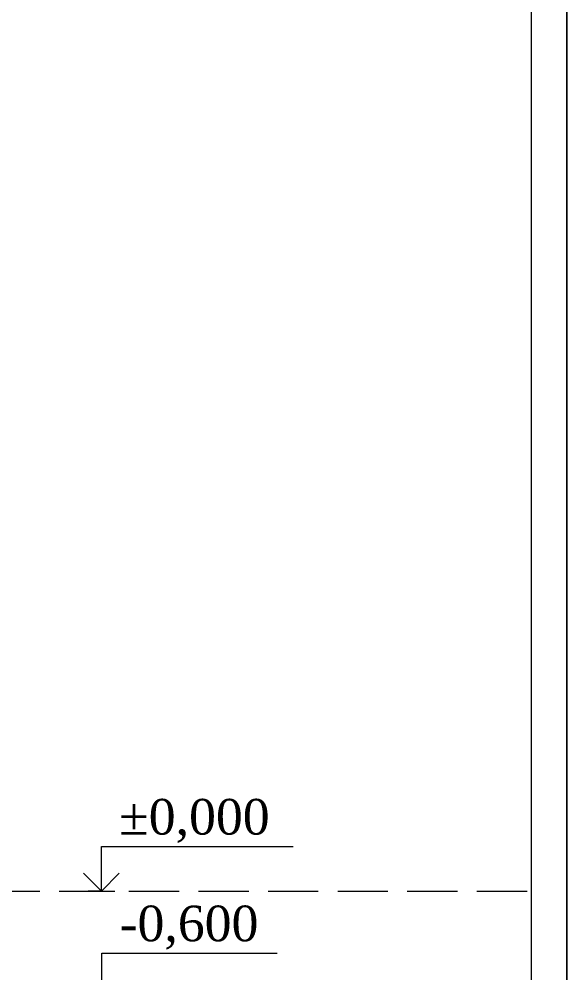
# Model space of a CAD drawing. Header units: millimetres. Extents: x 2399 to 111977, y 1313 to 59551.
# Drawn here: x 81508 to 84588, y 31308 to 36665 of the extents above; entities that cross this region are included whole.
import ezdxf

# ---------------------------------------------------------------- set-up
doc = ezdxf.new("R2010")
doc.units = ezdxf.units.MM
doc.linetypes.add('Невидимая', pattern=[391.222223, 282.222223, -109])
doc.layers.add('dim Level', color=7, linetype='Continuous', lineweight=13)
doc.layers.add('main line', color=7, linetype='Continuous', lineweight=13)
doc.styles.add('СГЕНЕРИР_СТИЛЬ_1', font='georgia.ttf')

msp = doc.modelspace()

# ---------------------------------------------------------------- linework, layer by layer
at = {"layer": 'dim Level', "color": 7, "linetype": 'Continuous', "lineweight": 13}
for p, q in [((81971.6224, 31768.0669), (81971.6224, 32018.0669)), ((81971.6224, 32018.0669), (83049.0784, 32018.0669)), ((81971.6224, 31768.0669), (81871.6224, 31868.0669)), ((82071.6224, 31868.0669), (81971.6224, 31768.0669)), ((81971.6224, 31768.0669), (81896.6224, 31768.0669)), ((81971.6224, 31768.0669), (82046.6224, 31768.0669)), ((81973.6998, 31168.9658), (81973.6998, 31418.9658)), ((81973.6998, 31418.9658), (82960.0038, 31418.9658))]:
    msp.add_line(p, q, dxfattribs=at)
at = {"layer": 'main line', "color": 7, "linetype": 'Continuous', "lineweight": 13}
for p, q in [((84588.0021, 22640.7557), (84588.0021, 59550.6659)), ((84588.0021, 59550.6659), (84588.0021, 22640.7557)), ((84389.2734, 22766.1425), (84389.2734, 58748.0534))]:
    msp.add_line(p, q, dxfattribs=at)
at = {"layer": 'main line', "color": 7, "linetype": 'Невидимая', "lineweight": 13}
msp.add_line((64911.9605, 31768.0669), (84389.2734, 31768.0669), dxfattribs=at)

# ---------------------------------------------------------------- texts
at = {"layer": 'dim Level', "color": 7, "lineweight": 13, "char_height": 200, "attachment_point": 7, "style": 'СГЕНЕРИР_СТИЛЬ_1'}
for s, insert in [('\\A1;±0,000', (82071.6224, 32038.0669)), ('\\A1;-0,600', (82073.6998, 31438.9658))]:
    msp.add_mtext(s, dxfattribs=dict(at, insert=insert))

doc.saveas('drawing.dxf')
